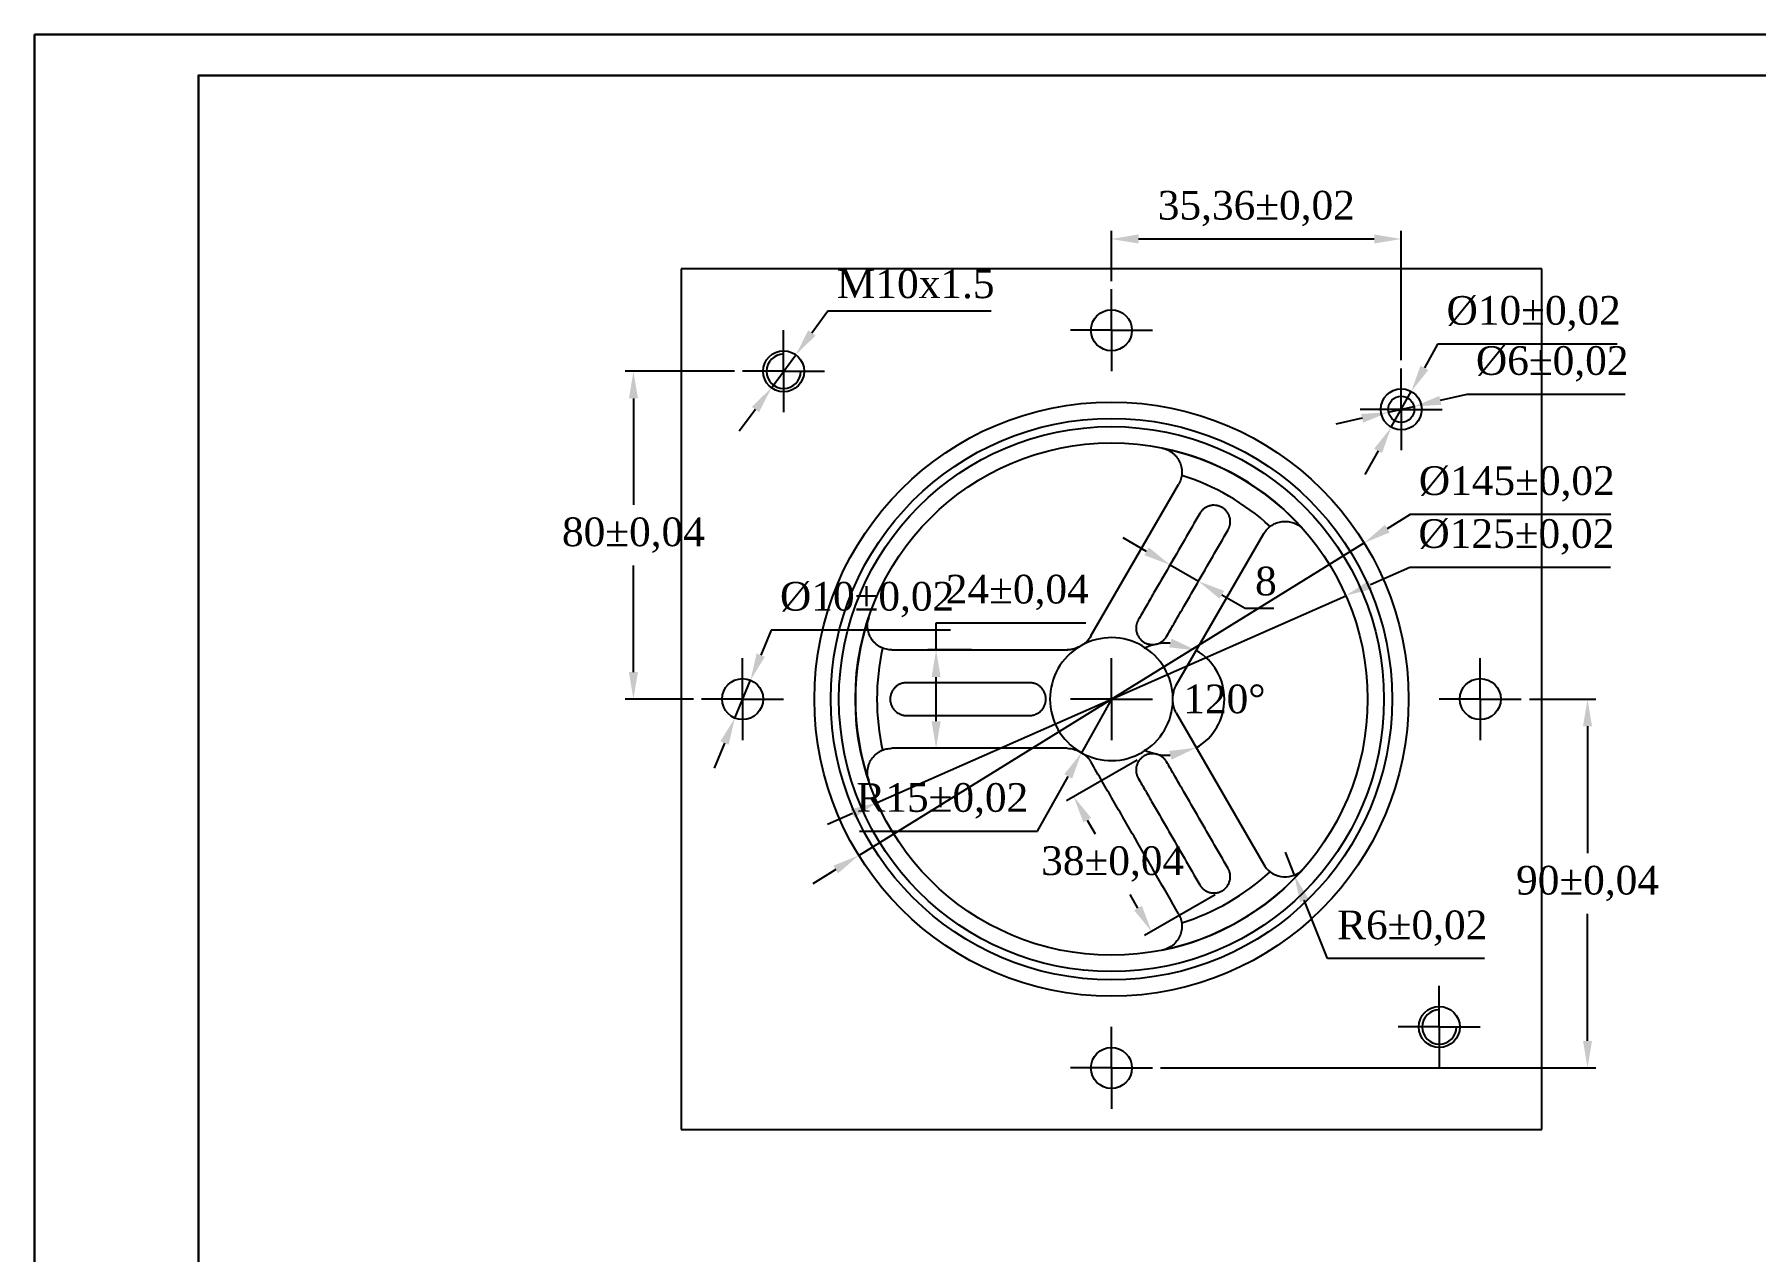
# Model space of a CAD drawing. Header units: millimetres. Extents: x -49 to 497, y -92 to 878.
# Drawn here: x -48.8 to 161.2, y 729.8 to 878.3 of the extents above; entities that cross this region are included whole.
import ezdxf

# ---------------------------------------------------------------- set-up
doc = ezdxf.new("R2010")
doc.units = ezdxf.units.MM
doc.header["$PDSIZE"] = -1
doc.linetypes.add('CENTERX2', pattern=[20.32, 12.7, -2.54, 2.54, -2.54])
doc.layers.add('chi tiet', color=7, linetype='Continuous', lineweight=30)
doc.layers.add('DuongTam', color=1, linetype='Continuous')
doc.layers.add('FORMAT', color=7, linetype='Continuous')
doc.styles.get("Standard").update_dxf_attribs({"font": 'times.ttf'})
doc.dimstyles.new('ISO-25', dxfattribs={"dimtxt": 2.5, "dimasz": 2.5, "dimexe": 1.25, "dimexo": 0.625, "dimtad": 1, "dimtxsty": 'Standard', "dimcen": 2.5, "dimadec": 0, "dimazin": 0, "dimtfac": 1, "dimtmove": 0, "dimatfit": 3, "dimfxl": 1, "dimarcsym": 0})

# ---------------------------------------------------------------- blocks, each defined once
blk = doc.blocks.new('*D26')
at = {"color": 0, "lineweight": -2, "transparency": 16777216}
for p, q in [((41.1, 805.61), (39.84, 802.56)), ((63.01, 805.61), (41.1, 805.61)), ((36.68, 794.88), (38.59, 799.5)), ((35.42, 791.83), (34.16, 788.77))]:
    blk.add_line(p, q, dxfattribs=at)
at = {"color": 0, "transparency": 16777216}
for points in [[(39.34, 802.77), (40.35, 802.35), (38.59, 799.5)], [(34.91, 792.04), (35.93, 791.62), (36.68, 794.88)]]:
    blk.add_solid(points, dxfattribs=at)
at = {"layer": 'Defpoints', "color": 0, "transparency": 16777216}
for p in [(38.59, 799.5), (36.68, 794.88)]:
    blk.add_point(p, dxfattribs=at)
at = {"color": 0, "transparency": 16777216, "insert": (52.82, 809.33), "char_height": 3.5, "attachment_point": 5}
blk.add_mtext('%%C10{\\A1;%%P0,02}', dxfattribs=at)
blk = doc.blocks.new('*D27')
at = {"color": 0, "lineweight": -2, "transparency": 16777216}
for p, q in [((48.04, 844.52), (46.08, 841.86)), ((67.94, 844.52), (48.04, 844.52)), ((41.15, 835.18), (44.12, 839.2)), ((39.19, 832.52), (37.23, 829.87))]:
    blk.add_line(p, q, dxfattribs=at)
at = {"color": 0, "transparency": 16777216}
for points in [[(45.64, 842.19), (46.52, 841.53), (44.12, 839.2)], [(38.75, 832.85), (39.63, 832.2), (41.15, 835.18)]]:
    blk.add_solid(points, dxfattribs=at)
at = {"layer": 'Defpoints', "color": 0, "transparency": 16777216}
for p in [(44.12, 839.2), (41.15, 835.18)]:
    blk.add_point(p, dxfattribs=at)
at = {"color": 0, "transparency": 16777216, "insert": (58.75, 847.83), "char_height": 3.5, "attachment_point": 5}
blk.add_mtext('M10x1.5', dxfattribs=at)
blk = doc.blocks.new('*D28')
at = {"color": 0, "lineweight": -2, "transparency": 16777216}
for p, q in [((122.43, 840.49), (120.82, 837.61)), ((144.34, 840.49), (122.43, 840.49)), ((116.77, 830.36), (119.21, 834.73)), ((115.16, 827.48), (113.55, 824.6))]:
    blk.add_line(p, q, dxfattribs=at)
at = {"color": 0, "transparency": 16777216}
for points in [[(120.34, 837.88), (121.3, 837.34), (119.21, 834.73)], [(114.68, 827.75), (115.64, 827.21), (116.77, 830.36)]]:
    blk.add_solid(points, dxfattribs=at)
at = {"layer": 'Defpoints', "color": 0, "transparency": 16777216}
for p in [(119.21, 834.73), (116.77, 830.36)]:
    blk.add_point(p, dxfattribs=at)
at = {"color": 0, "transparency": 16777216, "insert": (134.15, 844.21), "char_height": 3.5, "attachment_point": 5}
blk.add_mtext('%%C10{\\A1;%%P0,02}', dxfattribs=at)
blk = doc.blocks.new('*D29')
at = {"color": 0, "lineweight": -2, "transparency": 16777216}
for p, q in [((125.98, 834.37), (122.76, 833.64)), ((145.3, 834.37), (125.98, 834.37)), ((116.43, 832.19), (119.54, 832.9)), ((113.21, 831.46), (110, 830.72))]:
    blk.add_line(p, q, dxfattribs=at)
at = {"color": 0, "transparency": 16777216}
for points in [[(122.64, 834.17), (122.89, 833.1), (119.54, 832.9)], [(113.09, 831.99), (113.34, 830.92), (116.43, 832.19)]]:
    blk.add_solid(points, dxfattribs=at)
at = {"layer": 'Defpoints', "color": 0, "transparency": 16777216}
for p in [(116.43, 832.19), (119.54, 832.9)]:
    blk.add_point(p, dxfattribs=at)
at = {"color": 0, "transparency": 16777216, "insert": (136.41, 838.09), "char_height": 3.5, "attachment_point": 5}
blk.add_mtext('%%C6{\\A1;%%P0,02}', dxfattribs=at)
blk = doc.blocks.new('*D30')
at = {"color": 0, "lineweight": -2, "transparency": 16777216}
for p, q in [((82.63, 797.19), (78.97, 790.65)), ((73.62, 781.08), (77.36, 787.76)), ((51.91, 781.08), (73.62, 781.08))]:
    blk.add_line(p, q, dxfattribs=at)
blk.add_arc((82.63, 797.19), 7.5, 233.1466, 241.0027, dxfattribs=at)
at = {"color": 0, "transparency": 16777216}
blk.add_solid([(76.88, 788.03), (77.84, 787.49), (78.97, 790.65)], dxfattribs=at)
at = {"layer": 'Defpoints', "color": 0, "transparency": 16777216}
for p in [(82.63, 797.19), (78.97, 790.65)]:
    blk.add_point(p, dxfattribs=at)
at = {"color": 0, "transparency": 16777216, "insert": (62, 784.78), "char_height": 3.5, "attachment_point": 5}
blk.add_mtext('R15{\\A1;%%P0,02}', dxfattribs=at)
blk = doc.blocks.new('*D31')
at = {"color": 0, "lineweight": -2, "transparency": 16777216}
for p, q in [((86.92, 815.22), (84.06, 816.87)), ((89.78, 813.57), (93.25, 811.57)), ((90.15, 814.21), (90.28, 814.44)), ((93.62, 812.21), (93.75, 812.44)), ((96.11, 809.92), (98.96, 808.27)), ((98.96, 808.27), (102.46, 808.27))]:
    blk.add_line(p, q, dxfattribs=at)
at = {"color": 0, "transparency": 16777216}
for points in [[(87.2, 815.7), (86.65, 814.75), (89.78, 813.57)], [(96.38, 810.4), (95.83, 809.44), (93.25, 811.57)]]:
    blk.add_solid(points, dxfattribs=at)
at = {"layer": 'Defpoints', "color": 0, "transparency": 16777216}
for p in [(89.65, 813.35), (93.12, 811.35), (93.25, 811.57)]:
    blk.add_point(p, dxfattribs=at)
at = {"color": 0, "transparency": 16777216, "insert": (101.48, 811.57), "char_height": 3.5, "attachment_point": 5}
blk.add_mtext('8', dxfattribs=at)
blk = doc.blocks.new('*D32')
at = {"color": 0, "lineweight": -2, "transparency": 16777216}
for p, q in [((85.77, 789.76), (77.16, 784.79)), ((79.68, 782.43), (80.64, 780.77)), ((85.87, 771.7), (84.91, 773.36)), ((95.27, 773.31), (86.66, 768.34))]:
    blk.add_line(p, q, dxfattribs=at)
at = {"color": 0, "transparency": 16777216}
for points in [[(80.15, 782.71), (79.2, 782.16), (78.03, 785.29)], [(86.35, 771.97), (85.4, 771.42), (87.53, 768.84)]]:
    blk.add_solid(points, dxfattribs=at)
at = {"layer": 'Defpoints', "color": 0, "transparency": 16777216}
for p in [(86.63, 790.26), (96.13, 773.81), (87.53, 768.84)]:
    blk.add_point(p, dxfattribs=at)
at = {"color": 0, "transparency": 16777216, "insert": (82.78, 777.07), "char_height": 3.5, "attachment_point": 5}
blk.add_mtext('38{\\A1;%%P0,04}', dxfattribs=at)
blk = doc.blocks.new('*D33')
at = {"color": 0, "lineweight": -2, "transparency": 16777216}
for p, q in [((119.04, 813.26), (114.24, 811.14)), ((143.53, 813.26), (119.04, 813.26)), ((54.04, 784.58), (111.22, 809.81)), ((51.02, 783.24), (48, 781.91))]:
    blk.add_line(p, q, dxfattribs=at)
at = {"color": 0, "transparency": 16777216}
for points in [[(114.02, 811.64), (114.47, 810.64), (111.22, 809.81)], [(50.8, 783.75), (51.24, 782.74), (54.04, 784.58)]]:
    blk.add_solid(points, dxfattribs=at)
at = {"layer": 'Defpoints', "color": 0, "transparency": 16777216}
for p in [(111.22, 809.81), (54.04, 784.58)]:
    blk.add_point(p, dxfattribs=at)
at = {"color": 0, "transparency": 16777216, "insert": (132.04, 816.98), "char_height": 3.5, "attachment_point": 5}
blk.add_mtext('%%C125{\\A1;%%P0,02}', dxfattribs=at)
blk = doc.blocks.new('*D34')
at = {"color": 0, "lineweight": -2, "transparency": 16777216}
for p, q in [((119.09, 819.72), (116.28, 817.98)), ((143.58, 819.72), (119.09, 819.72)), ((51.8, 778.13), (113.47, 816.25)), ((48.99, 776.4), (46.18, 774.66))]:
    blk.add_line(p, q, dxfattribs=at)
at = {"color": 0, "transparency": 16777216}
for points in [[(115.99, 818.45), (116.57, 817.52), (113.47, 816.25)], [(48.7, 776.87), (49.28, 775.93), (51.8, 778.13)]]:
    blk.add_solid(points, dxfattribs=at)
at = {"layer": 'Defpoints', "color": 0, "transparency": 16777216}
for p in [(113.47, 816.25), (51.8, 778.13)]:
    blk.add_point(p, dxfattribs=at)
at = {"color": 0, "transparency": 16777216, "insert": (132.09, 823.44), "char_height": 3.5, "attachment_point": 5}
blk.add_mtext('%%C145{\\A1;%%P0,02}', dxfattribs=at)
blk = doc.blocks.new('*D35')
at = {"color": 0, "lineweight": -2, "transparency": 16777216}
for p, q in [((61.24, 803.19), (61.24, 806.49)), ((61.24, 806.49), (79.52, 806.49)), ((65.54, 803.19), (60.24, 803.19)), ((61.24, 794.49), (61.24, 799.89)), ((65.54, 791.19), (60.24, 791.19))]:
    blk.add_line(p, q, dxfattribs=at)
at = {"color": 0, "transparency": 16777216}
for points in [[(60.69, 799.89), (61.79, 799.89), (61.24, 803.19)], [(60.69, 794.49), (61.79, 794.49), (61.24, 791.19)]]:
    blk.add_solid(points, dxfattribs=at)
at = {"layer": 'Defpoints', "color": 0, "transparency": 16777216}
for p in [(61.24, 803.19), (66.54, 803.19), (66.54, 791.19)]:
    blk.add_point(p, dxfattribs=at)
at = {"color": 0, "transparency": 16777216, "insert": (71.14, 810.2), "char_height": 3.5, "attachment_point": 5}
blk.add_mtext('24{\\A1;%%P0,04}', dxfattribs=at)
blk = doc.blocks.new('*D36')
at = {"color": 0, "lineweight": -2, "transparency": 16777216}
for p, q in [((103.82, 778.5), (104.93, 775.72)), ((109, 765.54), (106.16, 772.65)), ((128.14, 765.54), (109, 765.54))]:
    blk.add_line(p, q, dxfattribs=at)
at = {"color": 0, "transparency": 16777216}
blk.add_solid([(106.67, 772.85), (105.65, 772.45), (104.93, 775.72)], dxfattribs=at)
at = {"layer": 'Defpoints', "color": 0, "transparency": 16777216}
for p in [(103.82, 778.5), (104.93, 775.72)]:
    blk.add_point(p, dxfattribs=at)
at = {"color": 0, "transparency": 16777216, "insert": (119.33, 769.24), "char_height": 3.5, "attachment_point": 5}
blk.add_mtext('R6{\\A1;%%P0,02}', dxfattribs=at)
blk = doc.blocks.new('*D37')
at = {"color": 0, "lineweight": -2, "transparency": 16777216}
for p, q in [((82.63, 848.19), (82.63, 854.33)), ((85.94, 853.33), (114.69, 853.33)), ((117.99, 838.55), (117.99, 854.33))]:
    blk.add_line(p, q, dxfattribs=at)
at = {"color": 0, "transparency": 16777216}
for points in [[(85.94, 853.89), (85.94, 852.78), (82.63, 853.33)], [(114.69, 853.89), (114.69, 852.78), (117.99, 853.33)]]:
    blk.add_solid(points, dxfattribs=at)
at = {"layer": 'Defpoints', "color": 0, "transparency": 16777216}
for p in [(117.99, 853.33), (82.63, 847.19), (117.99, 837.55)]:
    blk.add_point(p, dxfattribs=at)
at = {"color": 0, "transparency": 16777216, "insert": (100.31, 857.04), "char_height": 3.5, "attachment_point": 5}
blk.add_mtext('35,36{\\A1;%%P0,02} ', dxfattribs=at)
blk = doc.blocks.new('*D38')
at = {"color": 0, "lineweight": -2, "transparency": 16777216}
for p, q in [((133.63, 797.19), (141.72, 797.19)), ((140.72, 793.89), (140.72, 778.4)), ((140.72, 755.49), (140.72, 770.99)), ((88.63, 752.19), (141.72, 752.19))]:
    blk.add_line(p, q, dxfattribs=at)
at = {"color": 0, "transparency": 16777216}
for points in [[(140.17, 793.89), (141.27, 793.89), (140.72, 797.19)], [(140.17, 755.49), (141.27, 755.49), (140.72, 752.19)]]:
    blk.add_solid(points, dxfattribs=at)
at = {"layer": 'Defpoints', "color": 0, "transparency": 16777216}
for p in [(132.63, 797.19), (87.63, 752.19), (140.72, 752.19)]:
    blk.add_point(p, dxfattribs=at)
at = {"color": 0, "transparency": 16777216, "insert": (140.72, 774.69), "char_height": 3.5, "attachment_point": 5}
blk.add_mtext('90{\\A1;%%P0,04}', dxfattribs=at)
blk = doc.blocks.new('*D39')
at = {"color": 0, "lineweight": -2, "transparency": 16777216}
for p, q in [((36.63, 837.19), (23.31, 837.19)), ((24.31, 833.89), (24.31, 820.9)), ((24.31, 800.49), (24.31, 813.49)), ((31.63, 797.19), (23.31, 797.19))]:
    blk.add_line(p, q, dxfattribs=at)
at = {"color": 0, "transparency": 16777216}
for points in [[(23.76, 833.89), (24.86, 833.89), (24.31, 837.19)], [(23.76, 800.49), (24.86, 800.49), (24.31, 797.19)]]:
    blk.add_solid(points, dxfattribs=at)
at = {"layer": 'Defpoints', "color": 0, "transparency": 16777216}
for p in [(37.63, 837.19), (24.31, 797.19), (32.63, 797.19)]:
    blk.add_point(p, dxfattribs=at)
at = {"color": 0, "transparency": 16777216, "insert": (24.31, 817.19), "char_height": 3.5, "attachment_point": 5}
blk.add_mtext('80{\\A1;%%P0,04}', dxfattribs=at)
blk = doc.blocks.new('*D40')
at = {"color": 0, "lineweight": -2, "transparency": 16777216}
for start, end in [(87.8772, 115.7543), (300, 60), (244.2457, 272.1228)]:
    blk.add_arc((89.56, 797.19), 6.85, start, end, dxfattribs=at)
at = {"color": 0, "transparency": 16777216}
for points in [[(89.97, 804.57), (89.66, 803.51), (92.99, 803.13)], [(89.66, 790.87), (89.97, 789.81), (92.99, 791.26)]]:
    blk.add_solid(points, dxfattribs=at)
at = {"layer": 'Defpoints', "color": 0, "transparency": 16777216}
for p in [(101.22, 817.38), (90.53, 798.88), (90.53, 795.51), (96, 794.85), (101.22, 777)]:
    blk.add_point(p, dxfattribs=at)
at = {"color": 0, "transparency": 16777216, "insert": (96.42, 797.19), "char_height": 3.5, "attachment_point": 5}
blk.add_mtext('120%%D', dxfattribs=at)

msp = doc.modelspace()

# ---------------------------------------------------------------- linework, layer by layer
at = {"color": 7, "linetype": 'Continuous', "lineweight": 25}
for p, q in [((30.134, 849.692), (30.134, 744.692)), ((135.134, 849.692), (30.134, 849.692)), ((135.134, 744.692), (135.134, 849.692)), ((30.134, 744.692), (135.134, 744.692))]:
    msp.add_line(p, q, dxfattribs=at)
for p, q in [((80.116, 804.928), (90.827, 823.382)), ((90.534, 798.875), (101.219, 817.382)), ((55.856, 803.192), (77.303, 803.192)), ((90.534, 795.508), (101.219, 777.001)), ((101.219, 777.001), (101.337, 776.813))]:
    msp.add_line(p, q)
for centre, radius in [((82.634, 842.192), 2.5), ((42.634, 837.192), 2.5), ((117.989, 832.547), 2.5), ((117.989, 832.547), 1.595), ((82.634, 797.192), 36.25), ((82.634, 797.192), 34.25), ((82.634, 797.192), 33.25), ((37.634, 797.192), 2.5), ((127.634, 797.192), 2.5), ((122.634, 757.192), 2.5), ((82.634, 752.192), 2.5)]:
    msp.add_circle(centre, radius, dxfattribs=at)
msp.add_circle((82.634, 797.192), 31.25)
for radius, start, end in [(31.25, 41.42268, 78.57732), (28.612, 47.4273, 72.5727), (31.25, 161.42268, 198.57732), (7.5, 1.00272, 118.99728), (28.612, 167.4273, 192.5727), (7.5, 121.00272, 238.99728), (7.5, 241.00272, 358.99728), (31.25, 281.42268, 318.57732), (28.612, 287.4273, 312.5727)]:
    msp.add_arc((82.634, 797.192), radius, start, end, dxfattribs=at)
msp.add_arc((103.817, 778.501), 3, 214.24555, 318.57598)
for points, knots in [([(88.823, 827.823), (89.064, 827.774), (89.294, 827.697), (89.624, 827.541), (89.731, 827.481), (89.937, 827.351), (90.035, 827.28), (90.221, 827.128), (90.309, 827.047), (90.476, 826.873), (90.555, 826.78), (90.77, 826.494), (90.889, 826.289), (91.077, 825.852), (91.144, 825.627), (91.224, 825.168), (91.237, 824.932), (91.209, 824.471), (91.169, 824.243), (91.035, 823.797), (90.943, 823.584), (90.827, 823.382)], [0, 0, 0, 0, 0.125, 0.125, 0.1875, 0.1875, 0.25, 0.25, 0.3125, 0.3125, 0.375, 0.375, 0.5, 0.5, 0.625, 0.625, 0.75, 0.75, 0.875, 0.875, 1, 1, 1, 1]), ([(93.402, 819.842), (92.777, 818.76), (91.528, 816.596), (89.653, 813.349), (88.067, 810.602), (86.816, 808.436), (86.19, 807.352), (85.902, 806.852)], [0, 0, 0, 0, 0.2500002, 0.5000005, 0.7500009, 0.8845329, 1, 1, 1, 1]), ([(96.866, 817.842), (96.881, 817.87), (96.912, 817.926), (96.954, 818.011), (96.992, 818.099), (97.025, 818.188), (97.054, 818.279), (97.079, 818.372), (97.099, 818.467), (97.131, 818.658), (97.144, 818.951), (97.084, 819.34), (96.949, 819.713), (96.74, 820.056), (96.467, 820.352), (96.138, 820.587), (95.769, 820.753), (95.376, 820.841), (94.976, 820.85), (94.586, 820.779), (94.22, 820.636), (93.947, 820.461), (93.752, 820.293), (93.62, 820.154), (93.501, 820.004), (93.435, 819.896), (93.402, 819.842)], [0, 0, 0, 0, 0.015665, 0.0312657, 0.0468339, 0.0624018, 0.0780028, 0.0936703, 0.1094381, 0.1253397, 0.1879563, 0.250449, 0.313233, 0.3755694, 0.4381391, 0.5004746, 0.5627579, 0.6252779, 0.687454, 0.7500752, 0.8124368, 0.8749202, 0.9065232, 0.937727, 0.968799, 1, 1, 1, 1]), ([(89.366, 804.852), (89.655, 805.352), (90.281, 806.436), (91.531, 808.602), (93.117, 811.349), (94.992, 814.596), (96.241, 816.76), (96.866, 817.842)], [0, 0, 0, 0, 0.1154644, 0.2499928, 0.4999922, 0.7499951, 1, 1, 1, 1]), ([(101.219, 817.382), (101.336, 817.585), (101.474, 817.769), (101.789, 818.105), (101.969, 818.257), (102.355, 818.512), (102.562, 818.617), (102.893, 818.739), (103.006, 818.773), (103.233, 818.827), (103.349, 818.848), (103.582, 818.875), (103.7, 818.882), (103.939, 818.882), (104.059, 818.875), (104.414, 818.832), (104.646, 818.775), (105.102, 818.604), (105.317, 818.491), (105.717, 818.216), (105.903, 818.052), (106.066, 817.867)], [0, 0, 0, 0, 0.125, 0.125, 0.25, 0.25, 0.375, 0.375, 0.4375, 0.4375, 0.5, 0.5, 0.5625, 0.5625, 0.625, 0.625, 0.75, 0.75, 0.875, 0.875, 1, 1, 1, 1]), ([(55.856, 803.192), (55.622, 803.192), (55.393, 803.219), (54.944, 803.324), (54.723, 803.404), (54.309, 803.611), (54.115, 803.737), (53.844, 803.963), (53.758, 804.044), (53.597, 804.214), (53.522, 804.303), (53.381, 804.492), (53.316, 804.59), (53.197, 804.797), (53.143, 804.905), (53.003, 805.234), (52.935, 805.463), (52.856, 805.944), (52.846, 806.186), (52.884, 806.67), (52.933, 806.914), (53.012, 807.147)], [0, 0, 0, 0, 0.125, 0.125, 0.25, 0.25, 0.375, 0.375, 0.4375, 0.4375, 0.5, 0.5, 0.5625, 0.5625, 0.625, 0.625, 0.75, 0.75, 0.875, 0.875, 1, 1, 1, 1]), ([(85.902, 806.852), (85.885, 806.823), (85.853, 806.765), (85.81, 806.676), (85.772, 806.586), (85.739, 806.496), (85.711, 806.405), (85.687, 806.313), (85.667, 806.221), (85.636, 806.03), (85.624, 805.74), (85.684, 805.354), (85.817, 804.984), (86.024, 804.642), (86.299, 804.344), (86.63, 804.106), (87.002, 803.94), (87.397, 803.852), (87.796, 803.845), (88.181, 803.915), (88.544, 804.056), (88.815, 804.229), (89.009, 804.396), (89.141, 804.533), (89.263, 804.684), (89.331, 804.795), (89.366, 804.852)], [0, 0, 0, 0, 0.0163186, 0.0323827, 0.0482273, 0.0638869, 0.079395, 0.0947842, 0.1100862, 0.125331, 0.1891952, 0.2504507, 0.3129912, 0.3756556, 0.4380412, 0.5005724, 0.5631341, 0.6253174, 0.6879153, 0.7500766, 0.8112086, 0.8749397, 0.9054226, 0.9362544, 0.9676901, 1, 1, 1, 1]), ([(80.116, 804.928), (80.008, 804.643), (79.845, 804.431), (79.555, 804.146), (79.451, 804.056), (79.233, 803.892), (79.118, 803.818), (78.998, 803.751)], [0, 0, 0, 0, 0.5, 0.5, 0.75, 0.75, 1, 1, 1, 1]), ([(78.771, 803.62), (78.535, 803.478), (78.286, 803.372), (77.894, 803.264), (77.76, 803.236), (77.493, 803.201), (77.359, 803.192), (77.225, 803.192)], [0, 0, 0, 0, 0.5, 0.5, 0.75, 0.75, 1, 1, 1, 1]), ([(57.634, 799.192), (57.602, 799.191), (57.538, 799.19), (57.443, 799.183), (57.348, 799.172), (57.254, 799.156), (57.161, 799.136), (57.068, 799.111), (56.976, 799.081), (56.795, 799.013), (56.534, 798.878), (56.228, 798.632), (55.971, 798.328), (55.78, 797.976), (55.66, 797.591), (55.62, 797.189), (55.661, 796.786), (55.782, 796.403), (55.974, 796.051), (56.23, 795.749), (56.536, 795.504), (56.825, 795.355), (57.068, 795.27), (57.254, 795.225), (57.443, 795.197), (57.57, 795.193), (57.634, 795.192)], [0, 0, 0, 0, 0.015665, 0.03126572, 0.04683382, 0.06240179, 0.07800276, 0.09367026, 0.10943799, 0.12533963, 0.18795627, 0.25044906, 0.31323298, 0.37556932, 0.43813891, 0.50047436, 0.56275771, 0.62527774, 0.68745389, 0.75007506, 0.81243674, 0.87492015, 0.90652311, 0.93772698, 0.96879901, 1, 1, 1, 1]), ([(72.634, 799.192), (72.056, 799.192), (70.805, 799.192), (68.304, 799.191), (65.131, 799.192), (61.382, 799.192), (58.883, 799.192), (57.634, 799.192)], [0, 0, 0, 0, 0.1154643, 0.2499926, 0.499992, 0.749995, 1, 1, 1, 1]), ([(72.634, 795.192), (72.667, 795.192), (72.734, 795.193), (72.832, 795.2), (72.929, 795.212), (73.024, 795.229), (73.117, 795.25), (73.208, 795.275), (73.297, 795.304), (73.478, 795.373), (73.736, 795.507), (74.04, 795.752), (74.293, 796.052), (74.486, 796.403), (74.607, 796.79), (74.648, 797.195), (74.605, 797.6), (74.484, 797.986), (74.29, 798.335), (74.037, 798.634), (73.734, 798.878), (73.449, 799.026), (73.207, 799.111), (73.022, 799.157), (72.831, 799.186), (72.7, 799.19), (72.634, 799.192)], [0, 0, 0, 0, 0.0163186, 0.0323827, 0.0482273, 0.0638868, 0.0793949, 0.0947841, 0.1100861, 0.1253309, 0.1891951, 0.2504507, 0.312991, 0.3756555, 0.4380411, 0.5005722, 0.563134, 0.6253172, 0.6879152, 0.7500765, 0.8112085, 0.8749396, 0.9054225, 0.9362543, 0.96769, 1, 1, 1, 1]), ([(90.133, 797.323), (90.128, 797.598), (90.16, 797.867), (90.262, 798.26), (90.306, 798.39), (90.408, 798.639), (90.467, 798.759), (90.534, 798.875)], [0, 0, 0, 0, 0.5, 0.5, 0.75, 0.75, 1, 1, 1, 1]), ([(90.534, 795.508), (90.4, 795.74), (90.298, 795.987), (90.195, 796.381), (90.17, 796.516), (90.137, 796.786), (90.13, 796.923), (90.133, 797.06)], [0, 0, 0, 0, 0.5, 0.5, 0.75, 0.75, 1, 1, 1, 1]), ([(57.634, 795.192), (58.883, 795.192), (61.382, 795.192), (65.131, 795.191), (68.304, 795.192), (70.805, 795.191), (72.056, 795.191), (72.634, 795.192)], [0, 0, 0, 0, 0.2499998, 0.4999995, 0.7499994, 0.8845322, 1, 1, 1, 1]), ([(53.012, 787.236), (52.934, 787.469), (52.885, 787.707), (52.856, 788.07), (52.853, 788.194), (52.863, 788.437), (52.876, 788.557), (52.914, 788.794), (52.941, 788.911), (53.008, 789.143), (53.049, 789.257), (53.189, 789.586), (53.307, 789.792), (53.591, 790.173), (53.753, 790.344), (54.11, 790.643), (54.308, 790.772), (54.721, 790.978), (54.939, 791.058), (55.392, 791.165), (55.622, 791.192), (55.856, 791.192)], [0, 0, 0, 0, 0.125, 0.125, 0.1875, 0.1875, 0.25, 0.25, 0.3125, 0.3125, 0.375, 0.375, 0.5, 0.5, 0.625, 0.625, 0.75, 0.75, 0.875, 0.875, 1, 1, 1, 1]), ([(77.225, 791.192), (76.316, 791.192), (75.414, 791.192), (73.616, 791.192), (72.721, 791.192), (70.042, 791.192), (68.264, 791.192), (62.935, 791.192), (59.395, 791.192), (55.856, 791.192)], [0, 0, 0, 0, 0.125, 0.125, 0.25, 0.25, 0.5, 0.5, 1, 1, 1, 1]), ([(77.225, 791.192), (77.493, 791.192), (77.758, 791.156), (78.151, 791.049), (78.28, 791.003), (78.531, 790.896), (78.653, 790.834), (78.771, 790.763)], [0, 0, 0, 0, 0.5, 0.5, 0.75, 0.75, 1, 1, 1, 1]), ([(78.998, 790.632), (79.239, 790.498), (79.455, 790.336), (79.745, 790.05), (79.836, 789.948), (80, 789.735), (80.075, 789.624), (80.142, 789.508)], [0, 0, 0, 0, 0.5, 0.5, 0.75, 0.75, 1, 1, 1, 1]), ([(89.366, 789.531), (89.349, 789.56), (89.315, 789.617), (89.259, 789.699), (89.2, 789.776), (89.139, 789.85), (89.074, 789.92), (89.007, 789.987), (88.937, 790.05), (88.787, 790.172), (88.542, 790.328), (88.177, 790.469), (87.791, 790.538), (87.39, 790.53), (86.995, 790.441), (86.624, 790.273), (86.294, 790.034), (86.021, 789.736), (85.815, 789.394), (85.683, 789.026), (85.624, 788.641), (85.638, 788.32), (85.685, 788.068), (85.737, 787.885), (85.808, 787.705), (85.87, 787.59), (85.902, 787.531)], [0, 0, 0, 0, 0.0163186, 0.0323827, 0.0482273, 0.0638868, 0.0793949, 0.0947841, 0.1100861, 0.1253309, 0.1891951, 0.2504507, 0.312991, 0.3756555, 0.4380411, 0.5005723, 0.563134, 0.6253172, 0.6879152, 0.7500765, 0.8112085, 0.8749396, 0.9054225, 0.9362543, 0.96769, 1, 1, 1, 1]), ([(90.827, 771.001), (89.057, 774.066), (87.287, 777.132), (84.623, 781.747), (83.733, 783.287), (82.394, 785.607), (81.946, 786.382), (81.048, 787.939), (80.596, 788.72), (80.142, 789.508)], [0, 0, 0, 0, 0.5, 0.5, 0.75, 0.75, 0.875, 0.875, 1, 1, 1, 1]), ([(85.902, 787.531), (86.19, 787.031), (86.816, 785.947), (88.067, 783.782), (89.653, 781.034), (91.527, 777.787), (92.777, 775.623), (93.402, 774.541)], [0, 0, 0, 0, 0.1154644, 0.2499928, 0.4999922, 0.7499951, 1, 1, 1, 1]), ([(96.866, 776.541), (96.241, 777.623), (94.992, 779.787), (93.117, 783.034), (91.531, 785.781), (90.281, 787.947), (89.655, 789.031), (89.366, 789.531)], [0, 0, 0, 0, 0.2500002, 0.5000005, 0.7500009, 0.8845329, 1, 1, 1, 1]), ([(93.402, 774.541), (93.418, 774.514), (93.451, 774.459), (93.504, 774.38), (93.561, 774.304), (93.622, 774.23), (93.686, 774.159), (93.754, 774.091), (93.826, 774.026), (93.976, 773.904), (94.222, 773.746), (94.59, 773.603), (94.98, 773.533), (95.381, 773.543), (95.775, 773.631), (96.143, 773.799), (96.471, 774.035), (96.743, 774.332), (96.951, 774.674), (97.085, 775.046), (97.144, 775.435), (97.129, 775.759), (97.081, 776.012), (97.027, 776.196), (96.957, 776.374), (96.896, 776.485), (96.866, 776.541)], [0, 0, 0, 0, 0.015665, 0.0312657, 0.0468338, 0.0624018, 0.0780027, 0.0936702, 0.109438, 0.1253396, 0.1879562, 0.250449, 0.313233, 0.3755693, 0.4381389, 0.5004744, 0.5627577, 0.6252778, 0.6874539, 0.7500751, 0.8124367, 0.8749202, 0.9065231, 0.937727, 0.968799, 1, 1, 1, 1]), ([(90.827, 771.001), (90.944, 770.798), (91.035, 770.587), (91.167, 770.146), (91.209, 769.914), (91.237, 769.452), (91.225, 769.221), (91.164, 768.873), (91.137, 768.758), (91.071, 768.534), (91.031, 768.424), (90.938, 768.208), (90.885, 768.102), (90.765, 767.895), (90.699, 767.795), (90.484, 767.509), (90.32, 767.336), (89.943, 767.027), (89.738, 766.897), (89.3, 766.688), (89.064, 766.609), (88.823, 766.561)], [0, 0, 0, 0, 0.125, 0.125, 0.25, 0.25, 0.375, 0.375, 0.4375, 0.4375, 0.5, 0.5, 0.5625, 0.5625, 0.625, 0.625, 0.75, 0.75, 0.875, 0.875, 1, 1, 1, 1])]:
    msp.add_open_spline(points, degree=3, knots=knots, dxfattribs=at)
for points in [[(78.998, 803.751), (78.921, 803.709), (78.846, 803.665), (78.771, 803.62)], [(90.134, 797.192), (90.134, 797.235), (90.133, 797.279), (90.133, 797.323)], [(90.133, 797.06), (90.133, 797.104), (90.134, 797.148), (90.134, 797.192)], [(78.771, 790.763), (78.846, 790.718), (78.921, 790.674), (78.998, 790.632)]]:
    msp.add_open_spline(points, degree=3, dxfattribs=at)
at = {"layer": 'chi tiet'}
for p, q in [((-48.776, 581.289), (-48.776, 878.289)), ((-48.776, 878.289), (371.224, 878.289))]:
    msp.add_line(p, q, dxfattribs=at)
msp.add_lwpolyline([(-28.776, 586.289), (366.224, 586.289), (366.224, 873.289), (-28.776, 873.289)], close=True, dxfattribs=at)
at = {"layer": 'DuongTam', "linetype": 'CENTERX2'}
for p, q in [((82.634, 842.192), (82.634, 847.192)), ((42.634, 837.192), (42.634, 842.192)), ((82.634, 842.192), (77.634, 842.192)), ((82.634, 842.192), (87.634, 842.192)), ((82.634, 842.192), (82.634, 837.192)), ((42.634, 837.192), (37.634, 837.192)), ((42.634, 837.192), (47.634, 837.192)), ((42.634, 837.192), (42.634, 832.192)), ((117.989, 832.547), (117.989, 837.547)), ((117.989, 832.547), (112.989, 832.547)), ((117.989, 832.547), (122.989, 832.547)), ((117.989, 832.547), (117.989, 827.547)), ((37.634, 797.192), (37.634, 802.192)), ((82.634, 797.192), (82.634, 802.192)), ((127.634, 797.192), (127.634, 802.192)), ((37.634, 797.192), (32.634, 797.192)), ((37.634, 797.192), (42.634, 797.192)), ((37.634, 797.192), (37.634, 792.192)), ((82.634, 797.192), (77.634, 797.192)), ((82.634, 797.192), (87.634, 797.192)), ((82.634, 797.192), (82.634, 792.192)), ((127.634, 797.192), (122.634, 797.192)), ((127.634, 797.192), (132.634, 797.192)), ((127.634, 797.192), (127.634, 792.192)), ((122.634, 757.192), (122.634, 762.192)), ((82.634, 752.192), (82.634, 757.192)), ((122.634, 757.192), (117.634, 757.192)), ((122.634, 757.192), (127.634, 757.192)), ((122.634, 757.192), (122.634, 752.192)), ((82.634, 752.192), (77.634, 752.192)), ((82.634, 752.192), (87.634, 752.192)), ((82.634, 752.192), (82.634, 747.192))]:
    msp.add_line(p, q, dxfattribs=at)
at = {"layer": 'FORMAT'}
for centre in [(42.634, 837.192), (122.634, 757.192)]:
    msp.add_arc(centre, 2.094, 90, 0, dxfattribs=at)

# ---------------------------------------------------------------- dimensions: what is measured, and where the dimension line sits
dim = msp.add_linear_dim(base=(117.989, 853.335), p1=(82.6337, 847.1916), p2=(117.989, 837.5469), text='<>{\\A1;%%P0,02} ', dimstyle='ISO-25', override={"dimtxt": 3.5, "dimasz": 3.302, "dimexe": 1, "dimexo": 1, "dimgap": 1.524, "dimtih": 1, "dimtoh": 1, "dimzin": 0, "dimadec": 2, "dimtzin": 0})
dim.commit()
dim.dimension.update_dxf_attribs({"geometry": '*D37', "text_midpoint": (100.3114, 857.0392)})
for p1, p2, text, picture, middle in [((41.149, 835.18), (44.118, 839.203), 'M10x1.5', '*D27', (58.754, 847.826)), ((116.769, 830.365), (119.209, 834.729), '%%C10{\\A1;%%P0,02}', '*D28', (134.146, 844.214)), ((116.434, 832.192), (119.544, 832.902), '%%C6{\\A1;%%P0,02}', '*D29', (136.406, 838.092)), ((51.797, 778.135), (113.47, 816.249), '%%C145{\\A1;%%P0,02}', '*D34', (132.095, 823.441)), ((36.681, 794.88), (38.586, 799.503), '%%C10{\\A1;%%P0,02}', '*D26', (52.818, 809.329))]:
    dim = msp.add_diameter_dim_2p(p1=p1, p2=p2, text=text, dimstyle='ISO-25', override={"dimtxt": 3.5, "dimasz": 3.302, "dimexe": 1, "dimexo": 1, "dimgap": 1.524, "dimtih": 1, "dimtoh": 1, "dimzin": 0, "dimadec": 2, "dimtzin": 0})
    dim.commit()
    dim.dimension.update_dxf_attribs({"geometry": picture, "text_midpoint": middle})
for base, p1, p2, text, picture, middle in [((24.308, 797.192), (37.634, 837.192), (32.634, 797.192), '80{\\A1;%%P0,04}', '*D39', (24.308, 817.192)), ((140.721, 752.192), (132.634, 797.192), (87.634, 752.192), '90{\\A1;%%P0,04}', '*D38', (140.721, 774.692))]:
    dim = msp.add_linear_dim(base=base, p1=p1, p2=p2, angle=90, text=text, dimstyle='ISO-25', override={"dimtxt": 3.5, "dimasz": 3.302, "dimexe": 1, "dimexo": 1, "dimgap": 1.524, "dimtih": 1, "dimtoh": 1, "dimzin": 0, "dimadec": 2, "dimtzin": 0})
    dim.commit()
    dim.dimension.update_dxf_attribs({"geometry": picture, "text_midpoint": middle})
dim = msp.add_diameter_dim_2p(p1=(54.044, 784.575), p2=(111.224, 809.808), text='%%C125{\\A1;%%P0,02}', dimstyle='ISO-25', override={"dimtxt": 3.5, "dimasz": 3.302, "dimexe": 1, "dimexo": 1, "dimgap": 1.524, "dimtih": 1, "dimtoh": 1, "dimzin": 0, "dimadec": 2, "dimtzin": 0})
dim.commit()
dim.dimension.update_dxf_attribs({"geometry": '*D33', "text_midpoint": (132.043, 813.256), "dimtype": 163})
dim = msp.add_angular_dim_2l(base=(96.003, 794.847), line1=((90.534, 795.508), (101.219, 777.001)), line2=((90.534, 798.875), (101.219, 817.382)), text='120%%D', dimstyle='ISO-25', override={"dimtxt": 3.5, "dimasz": 3.302, "dimexe": 1, "dimexo": 1, "dimgap": 1.524, "dimtih": 1, "dimtoh": 1, "dimzin": 0, "dimadec": 2, "dimtzin": 0})
dim.commit()
dim.dimension.update_dxf_attribs({"geometry": '*D40', "text_midpoint": (96.416, 797.192)})
for p1, p2, distance, text, picture, middle in [((89.652, 813.347), (93.116, 811.347), 0.259, '8', '*D31', (101.475, 811.574)), ((66.54, 791.192), (66.54, 803.192), 5.303, '24{\\A1;%%P0,04}', '*D35', (71.14, 810.198)), ((86.634, 790.263), (96.134, 773.809), -9.94, '38{\\A1;%%P0,04}', '*D32', (82.776, 777.066))]:
    dim = msp.add_aligned_dim(p1=p1, p2=p2, distance=distance, text=text, dimstyle='ISO-25', override={"dimtxt": 3.5, "dimasz": 3.302, "dimexe": 1, "dimexo": 1, "dimgap": 1.524, "dimtih": 1, "dimtoh": 1, "dimzin": 0, "dimadec": 2, "dimtzin": 0})
    dim.commit()
    dim.dimension.update_dxf_attribs({"geometry": picture, "text_midpoint": middle})
for center, mpoint, text, picture, middle in [((82.634, 797.192), (78.973, 790.646), 'R15{\\A1;%%P0,02}', '*D30', (62.001, 784.78)), ((103.817, 778.501), (104.931, 775.716), 'R6{\\A1;%%P0,02}', '*D36', (119.332, 769.24))]:
    dim = msp.add_radius_dim(center=center, mpoint=mpoint, text=text, dimstyle='ISO-25', override={"dimtxt": 3.5, "dimasz": 3.302, "dimexe": 1, "dimexo": 1, "dimgap": 1.524, "dimtih": 1, "dimtoh": 1, "dimzin": 0, "dimadec": 2, "dimtzin": 0})
    dim.commit()
    dim.dimension.update_dxf_attribs({"geometry": picture, "text_midpoint": middle})

doc.saveas('drawing.dxf')
